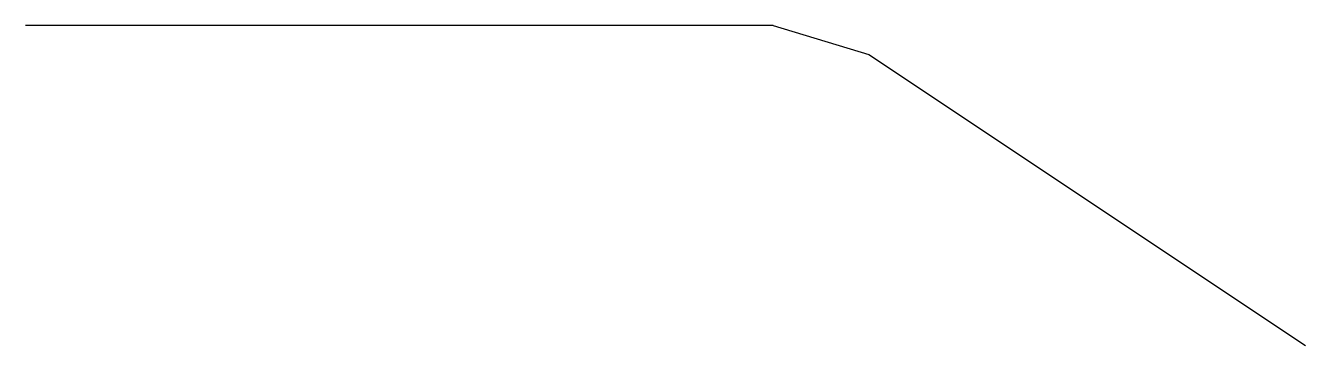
# Model space of a CAD drawing. Units: millimetres at full size, sheet at 1:100. Extents: x -15551 to 8939, y -3490 to 2633.
import ezdxf

# ---------------------------------------------------------------- set-up
doc = ezdxf.new("R2010")
doc.units = ezdxf.units.MM
doc.header["$LTSCALE"] = 100
doc.layers.add('0-0', color=7, linetype='Continuous')

msp = doc.modelspace()

# ---------------------------------------------------------------- linework, layer by layer
at = {"layer": '0-0'}
for p, q in [((-1244.9, 2632.7), (-15551, 2632.7)), ((-1244.9, 2632.7), (587.2, 2078)), ((587.2, 2078), (8938.8, -3489.8))]:
    msp.add_line(p, q, dxfattribs=at)

doc.saveas('drawing.dxf')
